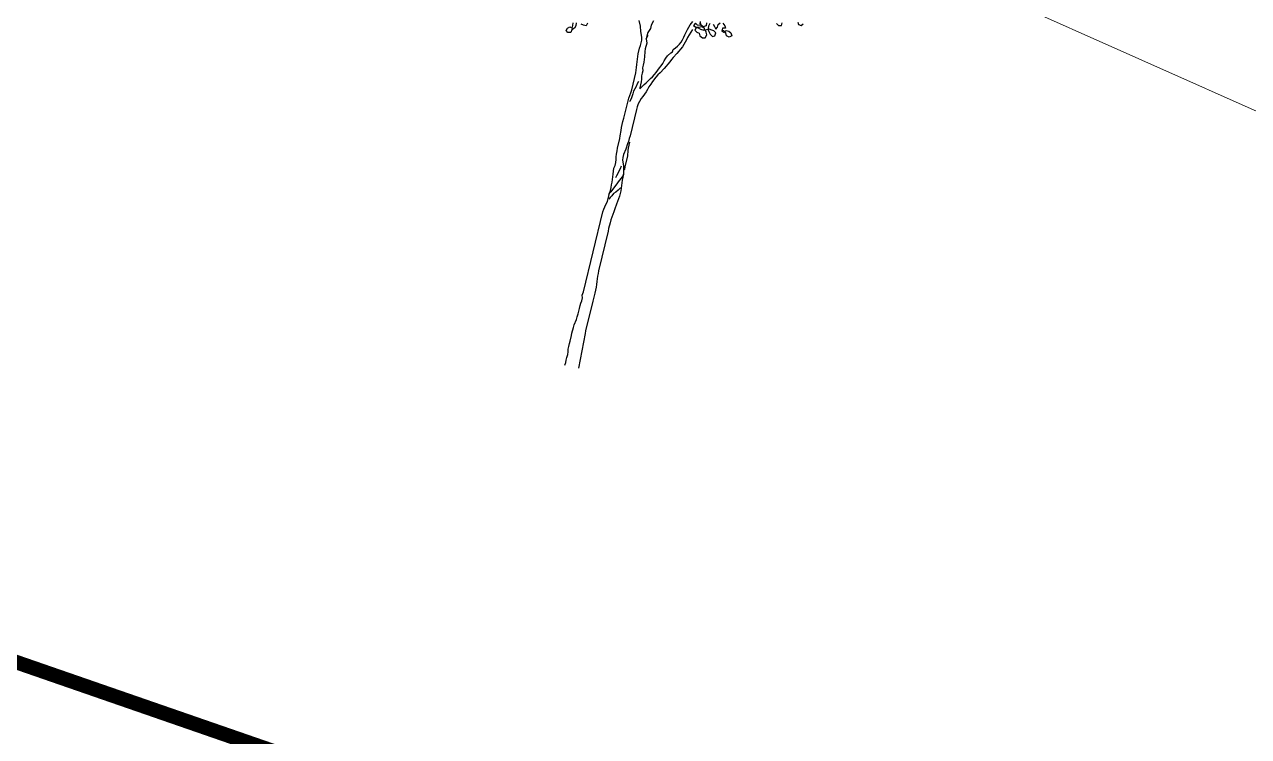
# Model space of a CAD drawing. Header units: inches. Extents: x 350994 to 353538, y 1581369 to 1583842.
# Drawn here: x 351643.42 to 351651.87, y 1583121.32 to 1583126.23 of the extents above; entities that cross this region are included whole.
import ezdxf

# ---------------------------------------------------------------- set-up
doc = ezdxf.new("R2010")
doc.units = ezdxf.units.IN
doc.header["$MEASUREMENT"] = 0
doc.linetypes.add('1', pattern=[0])
for name, color, linetype in [('EP TF', 5, 'Continuous'), ("ROAD'S", 1, '1'), ('TREE', 81, '1')]:
    doc.layers.add(name, color=color, linetype=linetype)
doc.styles.get("Standard").update_dxf_attribs({"font": 'arial.ttf'})
doc.linetypes.add('SILT_FENCE', pattern='A,0.5,-0.2,["EP",Standard,S=0.1,R=0,X=-0.1,Y=-0.05],-0.2', length=0.9)

# ---------------------------------------------------------------- blocks, each defined once
blk = doc.blocks.new('TREE_4')
at = {"color": 94}
for points in [[(-3, -32), (0, 0), (-3, 32), (0, 64), (0, 101), (-3, 136), (-9, 168), (-11, 202), (-11, 237), (-8, 269), (-8, 338), (-11, 370), (-11, 442), (-8, 474), (3, 544), (6, 578), (9, 616), (9, 651), (6, 685), (6, 720), (9, 752), (15, 784), (15, 821), (1, 850), (9, 896), (10, 1901), (13, 1935), (25, 1999), (33, 2037), (33, 2143), (39, 2178), (39, 2216), (36, 2248), (34, 2282), (28, 2346), (25, 2381), (19, 2415), (13, 2453), (22, 2488), (22, 2528), (16, 2563), (11, 2595), (5, 2629), (5, 2667), (2, 2702), (2, 2823), (-1, 2855), (-6, 2924), (-12, 2959), (-12, 3034), (-9, 3075), (-9, 3329), (-3, 3364), (0, 3398), (3, 3436), (3, 3650), (0, 3682), (-3, 3716), (-9, 3751), (-11, 3786), (-17, 3818), (-20, 3849), (-26, 3884), (-26, 3956), (-20, 3988), (-20, 4058), (-26, 4092), (-54, 4156), (-77, 4220), (-106, 4283)], [(1788, 4721), (1802, 4692), (1834, 4689), (1854, 4715)], [(1536, 4640), (1568, 4623), (1600, 4634), (1603, 4666)], [(700, 4447), (706, 4413), (674, 4392), (640, 4410), (625, 4447)], [(620, 4430), (634, 4401), (602, 4395), (570, 4413), (553, 4381), (588, 4366), (622, 4375), (651, 4389), (686, 4384), (695, 4349), (654, 4355), (622, 4363), (591, 4361), (582, 4329), (614, 4311), (645, 4306), (660, 4274), (695, 4259), (729, 4268), (741, 4306), (724, 4337), (703, 4363), (735, 4378), (755, 4352), (778, 4323), (810, 4305), (839, 4320), (842, 4355), (810, 4375), (773, 4378), (741, 4384), (738, 4421), (744, 4453)], [(784, 4453), (807, 4430), (828, 4401), (842, 4430), (845, 4462), (865, 4488)], [(897, 4493), (929, 4467), (943, 4438), (906, 4430), (906, 4395), (938, 4386), (955, 4415), (990, 4415), (1018, 4398), (1039, 4366), (1010, 4343), (975, 4352), (961, 4386), (932, 4404), (920, 4401)], [(-715, 4102), (-722, 4069), (-757, 4066), (-790, 4073)], [(-849, 4073), (-846, 4038), (-855, 4007), (-882, 3977), (-889, 3944), (-922, 3935), (-947, 3955), (-938, 3986), (-914, 4007), (-883, 3998), (-882, 4033), (-886, 4067)], [(64, 4321), (47, 4260), (50, 4219), (29, 4165), (29, 4084), (38, 4130), (29, 4084), (47, 4037), (47, 3962), (49, 3930), (61, 3867), (64, 3835), (67, 3800), (67, 3763), (70, 3728), (78, 3696), (81, 3664), (81, 3630), (90, 3592), (92, 3557), (92, 3520), (95, 3482), (98, 3471)], [(98, 3471), (118, 3505), (136, 3534), (156, 3563), (173, 3592), (194, 3624), (214, 3653), (229, 3684), (246, 3713), (269, 3777), (284, 3806), (298, 3840), (307, 3875), (318, 3910), (333, 3944), (362, 3988), (379, 4005), (379, 4034), (402, 4060), (423, 4089), (440, 4118), (454, 4147), (463, 4179), (472, 4213), (478, 4245), (495, 4314), (512, 4378), (536, 4427)], [(553, 4329), (541, 4294), (527, 4257), (518, 4222), (512, 4190), (495, 4126), (483, 4095), (469, 4060), (454, 4031), (437, 3999), (402, 3942), (388, 3913), (376, 3881), (327, 3783), (292, 3719), (272, 3690), (252, 3658), (228, 3595), (214, 3557), (199, 3522), (191, 3488), (179, 3453), (168, 3421), (153, 3390), (139, 3361), (127, 3320), (121, 3288), (118, 3251), (115, 3216), (115, 2884), (112, 2852), (112, 2814), (109, 2782), (103, 2713), (92, 2644), (92, 2606), (94, 2571), (123, 2508), (129, 2476), (146, 2406), (149, 2372), (149, 2334), (152, 2302), (155, 2268), (161, 2204), (161, 2135), (158, 2103), (155, 2065), (149, 2034), (143, 1970), (140, 1932), (134, 1898), (129, 1828), (126, 1791), (126, 1718), (128, 1687), (128, 1188), (131, 1156), (131, 1119), (137, 1055), (143, 1020), (145, 986), (145, 911), (148, 879), (148, 844), (145, 809), (145, 434), (148, 402), (168, -31)], [(61, 3554), (52, 3523), (46, 3491), (29, 3427), (26, 3393), (20, 3329), (14, 3297), (11, 3286)], [(127, 2806), (126, 2733), (129, 2701), (141, 2638), (141, 2499), (144, 2467), (144, 2461)], [(146, 2421), (143, 2386), (129, 2354), (112, 2323), (100, 2288), (88, 2256), (59, 2193), (45, 2164), (30, 2132), (25, 2123)], [(94, 2499), (91, 2464), (83, 2433), (77, 2401), (68, 2369), (60, 2343)], [(149, 2239), (129, 2204), (109, 2172), (85, 2149), (71, 2120), (54, 2091), (42, 2071)]]:
    blk.add_lwpolyline(points, dxfattribs=at)

msp = doc.modelspace()

# ---------------------------------------------------------------- linework, layer by layer
at = {"layer": 'EP TF', "color": 252, "linetype": 'SILT_FENCE', "lineweight": 5, "ltscale": 6, "elevation": 98.4574}
msp.add_lwpolyline([(351860.5991, 1583050.4567), (351843.1169, 1583054.9271), (351805.4278, 1583069.4344), (351749.9959, 1583088.0429), (351693.3236, 1583107.1946), (351559.8182, 1583166.6338), (351530.9957, 1583175.9862), (351505.5163, 1583184.1892), (351479.5538, 1583192.5978), (351455.0222, 1583200.3947), (351427.5067, 1583209.4455), (351401.1813, 1583217.7438), (351377.1042, 1583229.3318), (351383.8885, 1583253.3938), (351390.1839, 1583276.1024), (351398.1711, 1583304.6799), (351406.6127, 1583334.6706), (351412.5706, 1583355.2443), (351419.6561, 1583379.9764), (351427.7426, 1583409.2466), (351437.3147, 1583441.6871)], dxfattribs=at)
at = {"layer": "ROAD'S", "lineweight": 5, "const_width": 0.1}
msp.add_lwpolyline([(351598.3157, 1583258.4961), (351589.6668, 1583261.0176), (351575.0539, 1583217.1144), (351558.923, 1583168.6701), (351558.1359, 1583160.8144), (351560.7887, 1583153.8631), (351564.0425, 1583149.8777), (351565.0094, 1583148.9538), (351748.303, 1583085.4997), (351764.4308, 1583080.0335)], dxfattribs=at)

# ---------------------------------------------------------------- block references
at = {"layer": 'TREE', "lineweight": 5, "xscale": 0.0005632341247466223, "yscale": 0.0005632341529917539, "zscale": 0.0005632341444477617, "rotation": 346.4411541233163}
msp.add_blockref('TREE_4', (351647.1554, 1583123.8937), dxfattribs=at)

doc.saveas('drawing.dxf')
